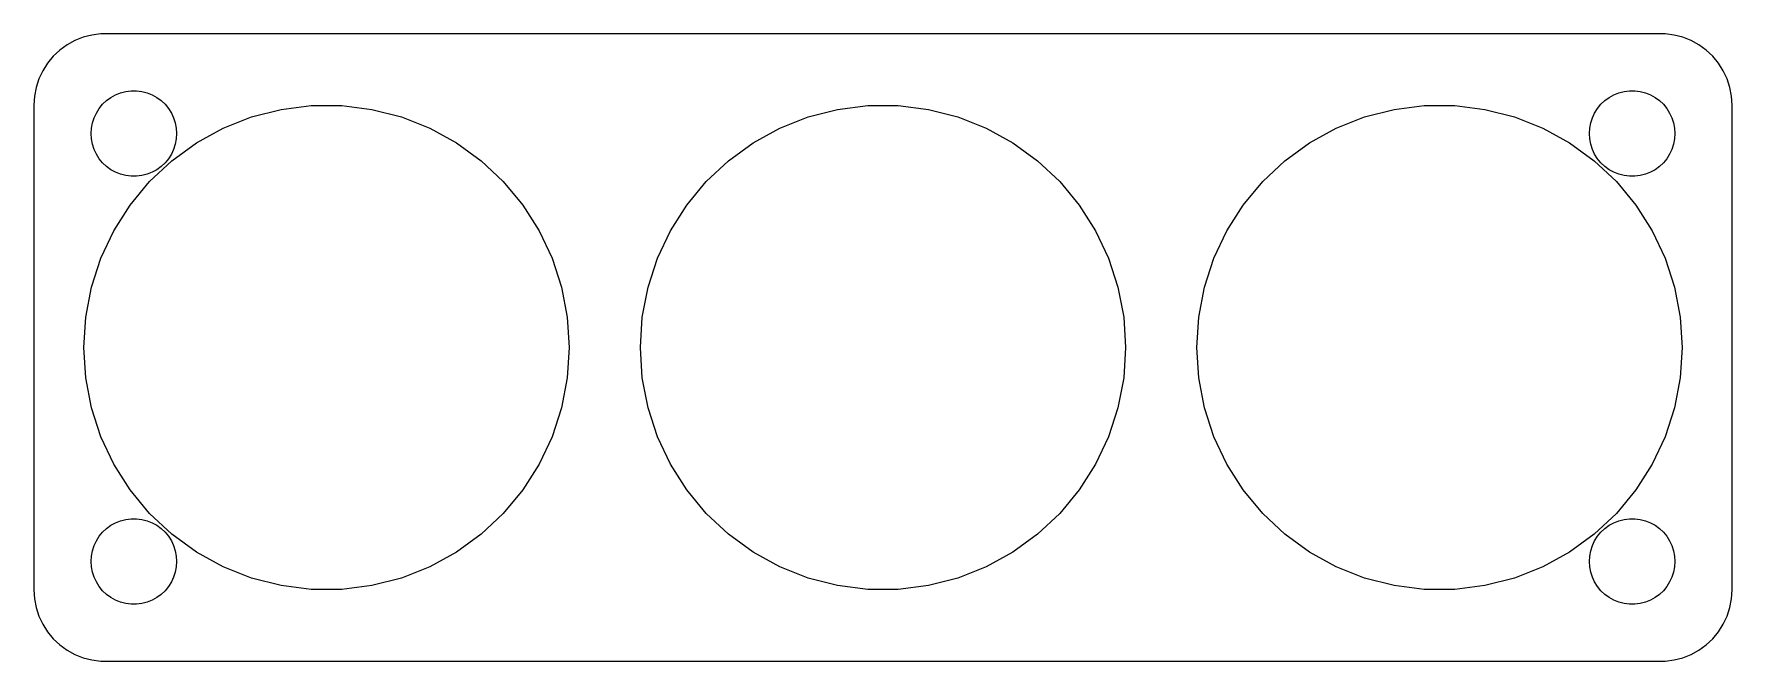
# Model space of a CAD drawing. Header units: metres. Extents: x -60 to 60, y -22 to 22.
import ezdxf

# ---------------------------------------------------------------- set-up
doc = ezdxf.new("R2010")
doc.units = ezdxf.units.M

msp = doc.modelspace()

# ---------------------------------------------------------------- linework, layer by layer
for p, q in [((-56.6289, 21.5241), (-57.1791, 21.2216)), ((-56.0451, 21.7553), (-56.6289, 21.5241)), ((-55.4369, 21.9114), (-56.0451, 21.7553)), ((-54.8139, 21.9901), (-55.4369, 21.9114)), ((54.8139, 21.9901), (-54.8139, 21.9901)), ((55.4369, 21.9114), (54.8139, 21.9901)), ((56.0451, 21.7553), (55.4369, 21.9114)), ((56.6289, 21.5241), (56.0451, 21.7553)), ((57.1791, 21.2216), (56.6289, 21.5241)), ((-58.1448, 20.4227), (-58.5451, 19.9389)), ((-57.6871, 20.8526), (-58.1448, 20.4227)), ((-57.1791, 21.2216), (-57.6871, 20.8526)), ((57.6871, 20.8526), (57.1791, 21.2216)), ((58.1448, 20.4227), (57.6871, 20.8526)), ((58.5451, 19.9389), (58.1448, 20.4227)), ((-58.8815, 19.4088), (-59.1489, 18.8406)), ((-58.5451, 19.9389), (-58.8815, 19.4088)), ((58.8815, 19.4088), (58.5451, 19.9389)), ((59.1489, 18.8406), (58.8815, 19.4088)), ((-59.3429, 18.2434), (-59.4606, 17.6267)), ((-59.1489, 18.8406), (-59.3429, 18.2434)), ((-53.7773, 17.7145), (-53.427, 17.8532)), ((-53.427, 17.8532), (-53.0621, 17.9469)), ((-53.0621, 17.9469), (-52.6884, 17.9941)), ((-52.6884, 17.9941), (-52.3116, 17.9941)), ((-52.3116, 17.9941), (-51.9379, 17.9469)), ((-51.9379, 17.9469), (-51.5729, 17.8532)), ((-51.5729, 17.8532), (-51.2227, 17.7145)), ((51.2227, 17.7145), (51.5729, 17.8532)), ((51.5729, 17.8532), (51.9379, 17.9469)), ((51.9379, 17.9469), (52.3116, 17.9941)), ((52.3116, 17.9941), (52.6884, 17.9941)), ((52.6884, 17.9941), (53.0621, 17.9469)), ((53.0621, 17.9469), (53.427, 17.8532)), ((53.427, 17.8532), (53.7773, 17.7145)), ((59.3429, 18.2434), (59.1489, 18.8406)), ((59.4606, 17.6267), (59.3429, 18.2434)), ((-59.4606, 17.6267), (-59.5, 17)), ((-59.5, 17), (-59.5, -17)), ((-55.1289, 16.4453), (-54.927, 16.7634)), ((-54.927, 16.7634), (-54.6869, 17.0536)), ((-54.6869, 17.0536), (-54.4123, 17.3115)), ((-54.4123, 17.3115), (-54.1075, 17.533)), ((-54.1075, 17.533), (-53.7773, 17.7145)), ((-51.2227, 17.7145), (-50.8925, 17.533)), ((-50.8925, 17.533), (-50.5877, 17.3115)), ((-50.5877, 17.3115), (-50.3131, 17.0536)), ((-50.3131, 17.0536), (-50.0729, 16.7634)), ((-50.0729, 16.7634), (-49.8711, 16.4453)), ((-44.2533, 16.168), (-42.1855, 16.6989)), ((-42.1855, 16.6989), (-40.0674, 16.9664)), ((-40.0674, 16.9664), (-37.9326, 16.9664)), ((-37.9326, 16.9664), (-35.8145, 16.6989)), ((-35.8145, 16.6989), (-33.7467, 16.168)), ((-5.25328, 16.168), (-3.18547, 16.6989)), ((-3.18547, 16.6989), (-1.06743, 16.9664)), ((-1.06743, 16.9664), (1.06743, 16.9664)), ((1.06743, 16.9664), (3.18547, 16.6989)), ((3.18547, 16.6989), (5.25328, 16.168)), ((33.7467, 16.168), (35.8145, 16.6989)), ((35.8145, 16.6989), (37.9326, 16.9664)), ((37.9326, 16.9664), (40.0674, 16.9664)), ((40.0674, 16.9664), (42.1855, 16.6989)), ((42.1855, 16.6989), (44.2533, 16.168)), ((49.8711, 16.4453), (50.0729, 16.7634)), ((50.0729, 16.7634), (50.3131, 17.0536)), ((50.3131, 17.0536), (50.5877, 17.3115)), ((50.5877, 17.3115), (50.8925, 17.533)), ((50.8925, 17.533), (51.2227, 17.7145)), ((53.7773, 17.7145), (54.1075, 17.533)), ((54.1075, 17.533), (54.4123, 17.3115)), ((54.4123, 17.3115), (54.6869, 17.0536)), ((54.6869, 17.0536), (54.927, 16.7634)), ((54.927, 16.7634), (55.1289, 16.4453)), ((59.5, 17), (59.4606, 17.6267)), ((59.5, -17), (59.5, 17)), ((-55.4763, 15.376), (-55.4057, 15.7461)), ((-55.4057, 15.7461), (-55.2893, 16.1044)), ((-55.2893, 16.1044), (-55.1289, 16.4453)), ((-49.8711, 16.4453), (-49.7107, 16.1044)), ((-49.7107, 16.1044), (-49.5942, 15.7461)), ((-49.5942, 15.7461), (-49.5237, 15.376)), ((-46.2382, 15.382), (-44.2533, 16.168)), ((-33.7467, 16.168), (-31.7617, 15.382)), ((-7.23824, 15.382), (-5.25328, 16.168)), ((5.25328, 16.168), (7.23824, 15.382)), ((31.7617, 15.382), (33.7467, 16.168)), ((44.2533, 16.168), (46.2382, 15.382)), ((49.5237, 15.376), (49.5942, 15.7461)), ((49.5942, 15.7461), (49.7107, 16.1044)), ((49.7107, 16.1044), (49.8711, 16.4453)), ((55.1289, 16.4453), (55.2893, 16.1044)), ((55.2893, 16.1044), (55.4057, 15.7461)), ((55.4057, 15.7461), (55.4763, 15.376)), ((-55.5, 15), (-55.4763, 15.376)), ((-55.4763, 14.624), (-55.5, 15)), ((-55.4057, 14.2539), (-55.4763, 14.624)), ((-49.8362, 13.0987), (-48.1091, 14.3536)), ((-49.5237, 14.624), (-49.5942, 14.2539)), ((-49.5237, 15.376), (-49.5, 15)), ((-49.5, 15), (-49.5237, 14.624)), ((-48.1091, 14.3536), (-46.2382, 15.382)), ((-31.7617, 15.382), (-29.8909, 14.3536)), ((-29.8909, 14.3536), (-28.1638, 13.0987)), ((-10.8362, 13.0987), (-9.10905, 14.3536)), ((-9.10905, 14.3536), (-7.23824, 15.382)), ((7.23824, 15.382), (9.10905, 14.3536)), ((9.10905, 14.3536), (10.8362, 13.0987)), ((28.1638, 13.0987), (29.8909, 14.3536)), ((29.8909, 14.3536), (31.7617, 15.382)), ((46.2382, 15.382), (48.1091, 14.3536)), ((48.1091, 14.3536), (49.8362, 13.0987)), ((49.5, 15), (49.5237, 15.376)), ((49.5237, 14.624), (49.5, 15)), ((49.5942, 14.2539), (49.5237, 14.624)), ((55.4763, 14.624), (55.4057, 14.2539)), ((55.4763, 15.376), (55.5, 15)), ((55.5, 15), (55.4763, 14.624)), ((-55.2893, 13.8956), (-55.4057, 14.2539)), ((-55.1289, 13.5547), (-55.2893, 13.8956)), ((-54.927, 13.2366), (-55.1289, 13.5547)), ((-54.6869, 12.9464), (-54.927, 13.2366)), ((-51.3925, 11.6373), (-49.8362, 13.0987)), ((-50.0729, 13.2366), (-50.3131, 12.9464)), ((-49.8711, 13.5547), (-50.0729, 13.2366)), ((-49.7107, 13.8956), (-49.8711, 13.5547)), ((-49.5942, 14.2539), (-49.7107, 13.8956)), ((-28.1638, 13.0987), (-26.6075, 11.6373)), ((-12.3925, 11.6373), (-10.8362, 13.0987)), ((10.8362, 13.0987), (12.3925, 11.6373)), ((26.6075, 11.6373), (28.1638, 13.0987)), ((49.7107, 13.8956), (49.5942, 14.2539)), ((49.8711, 13.5547), (49.7107, 13.8956)), ((49.8362, 13.0987), (51.3925, 11.6373)), ((50.0729, 13.2366), (49.8711, 13.5547)), ((50.3131, 12.9464), (50.0729, 13.2366)), ((54.927, 13.2366), (54.6869, 12.9464)), ((55.1289, 13.5547), (54.927, 13.2366)), ((55.2893, 13.8956), (55.1289, 13.5547)), ((55.4057, 14.2539), (55.2893, 13.8956)), ((-54.4123, 12.6884), (-54.6869, 12.9464)), ((-54.1075, 12.467), (-54.4123, 12.6884)), ((-53.7773, 12.2855), (-54.1075, 12.467)), ((-53.427, 12.1468), (-53.7773, 12.2855)), ((-53.0621, 12.0531), (-53.427, 12.1468)), ((-52.6884, 12.0059), (-53.0621, 12.0531)), ((-52.3116, 12.0059), (-52.6884, 12.0059)), ((-51.9379, 12.0531), (-52.3116, 12.0059)), ((-51.5729, 12.1468), (-51.9379, 12.0531)), ((-51.2227, 12.2855), (-51.5729, 12.1468)), ((-50.8925, 12.467), (-51.2227, 12.2855)), ((-50.5877, 12.6884), (-50.8925, 12.467)), ((-50.3131, 12.9464), (-50.5877, 12.6884)), ((50.5877, 12.6884), (50.3131, 12.9464)), ((50.8925, 12.467), (50.5877, 12.6884)), ((51.2227, 12.2855), (50.8925, 12.467)), ((51.5729, 12.1468), (51.2227, 12.2855)), ((51.9379, 12.0531), (51.5729, 12.1468)), ((52.3116, 12.0059), (51.9379, 12.0531)), ((52.6884, 12.0059), (52.3116, 12.0059)), ((53.0621, 12.0531), (52.6884, 12.0059)), ((53.427, 12.1468), (53.0621, 12.0531)), ((53.7773, 12.2855), (53.427, 12.1468)), ((54.1075, 12.467), (53.7773, 12.2855)), ((54.4123, 12.6884), (54.1075, 12.467)), ((54.6869, 12.9464), (54.4123, 12.6884)), ((-52.7533, 9.99234), (-51.3925, 11.6373)), ((-26.6075, 11.6373), (-25.2467, 9.99234)), ((-13.7533, 9.99234), (-12.3925, 11.6373)), ((12.3925, 11.6373), (13.7533, 9.99234)), ((25.2467, 9.99234), (26.6075, 11.6373)), ((51.3925, 11.6373), (52.7533, 9.99234)), ((-53.8972, 8.1898), (-52.7533, 9.99234)), ((-25.2467, 9.99234), (-24.1028, 8.1898)), ((-14.8972, 8.1898), (-13.7533, 9.99234)), ((13.7533, 9.99234), (14.8972, 8.1898)), ((24.1028, 8.1898), (25.2467, 9.99234)), ((52.7533, 9.99234), (53.8972, 8.1898)), ((-54.8062, 6.2581), (-53.8972, 8.1898)), ((-24.1028, 8.1898), (-23.1938, 6.2581)), ((-15.8062, 6.2581), (-14.8972, 8.1898)), ((14.8972, 8.1898), (15.8062, 6.2581)), ((23.1938, 6.2581), (24.1028, 8.1898)), ((53.8972, 8.1898), (54.8062, 6.2581)), ((-55.4659, 4.22772), (-54.8062, 6.2581)), ((-23.1938, 6.2581), (-22.5341, 4.22772)), ((-16.4659, 4.22772), (-15.8062, 6.2581)), ((15.8062, 6.2581), (16.4659, 4.22772)), ((22.5341, 4.22772), (23.1938, 6.2581)), ((54.8062, 6.2581), (55.4659, 4.22772)), ((-55.866, 2.13066), (-55.4659, 4.22772)), ((-22.5341, 4.22772), (-22.134, 2.13066)), ((-16.8659, 2.13066), (-16.4659, 4.22772)), ((16.4659, 4.22772), (16.8659, 2.13066)), ((22.134, 2.13066), (22.5341, 4.22772)), ((55.4659, 4.22772), (55.866, 2.13066)), ((-56, 0), (-55.866, 2.13066)), ((-22.134, 2.13066), (-22, 0)), ((-17, 0), (-16.8659, 2.13066)), ((16.8659, 2.13066), (17, 0)), ((22, 0), (22.134, 2.13066)), ((55.866, 2.13066), (56, 0)), ((-55.866, -2.13066), (-56, 0)), ((-22, 0), (-22.134, -2.13066)), ((-16.8659, -2.13066), (-17, 0)), ((17, 0), (16.8659, -2.13066)), ((22.134, -2.13066), (22, 0)), ((56, 0), (55.866, -2.13066)), ((-55.4659, -4.22772), (-55.866, -2.13066)), ((-22.134, -2.13066), (-22.5341, -4.22772)), ((-16.4659, -4.22772), (-16.8659, -2.13066)), ((16.8659, -2.13066), (16.4659, -4.22772)), ((22.5341, -4.22772), (22.134, -2.13066)), ((55.866, -2.13066), (55.4659, -4.22772)), ((-54.8062, -6.2581), (-55.4659, -4.22772)), ((-22.5341, -4.22772), (-23.1938, -6.2581)), ((-15.8062, -6.2581), (-16.4659, -4.22772)), ((16.4659, -4.22772), (15.8062, -6.2581)), ((23.1938, -6.2581), (22.5341, -4.22772)), ((55.4659, -4.22772), (54.8062, -6.2581)), ((-53.8972, -8.1898), (-54.8062, -6.2581)), ((-23.1938, -6.2581), (-24.1028, -8.1898)), ((-14.8972, -8.1898), (-15.8062, -6.2581)), ((15.8062, -6.2581), (14.8972, -8.1898)), ((24.1028, -8.1898), (23.1938, -6.2581)), ((54.8062, -6.2581), (53.8972, -8.1898)), ((-52.7533, -9.99234), (-53.8972, -8.1898)), ((-24.1028, -8.1898), (-25.2467, -9.99234)), ((-13.7533, -9.99234), (-14.8972, -8.1898)), ((14.8972, -8.1898), (13.7533, -9.99234)), ((25.2467, -9.99234), (24.1028, -8.1898)), ((53.8972, -8.1898), (52.7533, -9.99234)), ((-51.3925, -11.6373), (-52.7533, -9.99234)), ((-25.2467, -9.99234), (-26.6075, -11.6373)), ((-12.3925, -11.6373), (-13.7533, -9.99234)), ((13.7533, -9.99234), (12.3925, -11.6373)), ((26.6075, -11.6373), (25.2467, -9.99234)), ((52.7533, -9.99234), (51.3925, -11.6373)), ((-49.8362, -13.0987), (-51.3925, -11.6373)), ((-26.6075, -11.6373), (-28.1638, -13.0987)), ((-10.8362, -13.0987), (-12.3925, -11.6373)), ((12.3925, -11.6373), (10.8362, -13.0987)), ((28.1638, -13.0987), (26.6075, -11.6373)), ((51.3925, -11.6373), (49.8362, -13.0987)), ((-54.927, -13.2366), (-54.6869, -12.9464)), ((-54.6869, -12.9464), (-54.4123, -12.6884)), ((-54.4123, -12.6884), (-54.1075, -12.467)), ((-54.1075, -12.467), (-53.7773, -12.2855)), ((-53.7773, -12.2855), (-53.427, -12.1468)), ((-53.427, -12.1468), (-53.0621, -12.0531)), ((-53.0621, -12.0531), (-52.6884, -12.0059)), ((-52.6884, -12.0059), (-52.3116, -12.0059)), ((-52.3116, -12.0059), (-51.9379, -12.0531)), ((-51.9379, -12.0531), (-51.5729, -12.1468)), ((-51.5729, -12.1468), (-51.2227, -12.2855)), ((-51.2227, -12.2855), (-50.8925, -12.467)), ((-50.8925, -12.467), (-50.5877, -12.6884)), ((-50.5877, -12.6884), (-50.3131, -12.9464)), ((-50.3131, -12.9464), (-50.0729, -13.2366)), ((50.0729, -13.2366), (50.3131, -12.9464)), ((50.3131, -12.9464), (50.5877, -12.6884)), ((50.5877, -12.6884), (50.8925, -12.467)), ((50.8925, -12.467), (51.2227, -12.2855)), ((51.2227, -12.2855), (51.5729, -12.1468)), ((51.5729, -12.1468), (51.9379, -12.0531)), ((51.9379, -12.0531), (52.3116, -12.0059)), ((52.3116, -12.0059), (52.6884, -12.0059)), ((52.6884, -12.0059), (53.0621, -12.0531)), ((53.0621, -12.0531), (53.427, -12.1468)), ((53.427, -12.1468), (53.7773, -12.2855)), ((53.7773, -12.2855), (54.1075, -12.467)), ((54.1075, -12.467), (54.4123, -12.6884)), ((54.4123, -12.6884), (54.6869, -12.9464)), ((54.6869, -12.9464), (54.927, -13.2366)), ((-55.4763, -14.624), (-55.4057, -14.2539)), ((-55.4057, -14.2539), (-55.2893, -13.8956)), ((-55.2893, -13.8956), (-55.1289, -13.5547)), ((-55.1289, -13.5547), (-54.927, -13.2366)), ((-50.0729, -13.2366), (-49.8711, -13.5547)), ((-49.8711, -13.5547), (-49.7107, -13.8956)), ((-48.1091, -14.3536), (-49.8362, -13.0987)), ((-49.7107, -13.8956), (-49.5942, -14.2539)), ((-49.5942, -14.2539), (-49.5237, -14.624)), ((-28.1638, -13.0987), (-29.8909, -14.3536)), ((-9.10905, -14.3536), (-10.8362, -13.0987)), ((10.8362, -13.0987), (9.10905, -14.3536)), ((29.8909, -14.3536), (28.1638, -13.0987)), ((49.8362, -13.0987), (48.1091, -14.3536)), ((49.5237, -14.624), (49.5942, -14.2539)), ((49.5942, -14.2539), (49.7107, -13.8956)), ((49.7107, -13.8956), (49.8711, -13.5547)), ((49.8711, -13.5547), (50.0729, -13.2366)), ((54.927, -13.2366), (55.1289, -13.5547)), ((55.1289, -13.5547), (55.2893, -13.8956)), ((55.2893, -13.8956), (55.4057, -14.2539)), ((55.4057, -14.2539), (55.4763, -14.624)), ((-55.5, -15), (-55.4763, -14.624)), ((-55.4763, -15.376), (-55.5, -15)), ((-55.4057, -15.7461), (-55.4763, -15.376)), ((-49.5237, -15.376), (-49.5942, -15.7461)), ((-49.5237, -14.624), (-49.5, -15)), ((-49.5, -15), (-49.5237, -15.376)), ((-46.2382, -15.382), (-48.1091, -14.3536)), ((-44.2533, -16.168), (-46.2382, -15.382)), ((-31.7617, -15.382), (-33.7467, -16.168)), ((-29.8909, -14.3536), (-31.7617, -15.382)), ((-7.23824, -15.382), (-9.10905, -14.3536)), ((-5.25328, -16.168), (-7.23824, -15.382)), ((7.23824, -15.382), (5.25328, -16.168)), ((9.10905, -14.3536), (7.23824, -15.382)), ((31.7617, -15.382), (29.8909, -14.3536)), ((33.7467, -16.168), (31.7617, -15.382)), ((46.2382, -15.382), (44.2533, -16.168)), ((48.1091, -14.3536), (46.2382, -15.382)), ((49.5, -15), (49.5237, -14.624)), ((49.5237, -15.376), (49.5, -15)), ((49.5942, -15.7461), (49.5237, -15.376)), ((55.4763, -15.376), (55.4057, -15.7461)), ((55.4763, -14.624), (55.5, -15)), ((55.5, -15), (55.4763, -15.376)), ((-55.2893, -16.1044), (-55.4057, -15.7461)), ((-55.1289, -16.4453), (-55.2893, -16.1044)), ((-54.927, -16.7634), (-55.1289, -16.4453)), ((-49.8711, -16.4453), (-50.0729, -16.7634)), ((-49.7107, -16.1044), (-49.8711, -16.4453)), ((-49.5942, -15.7461), (-49.7107, -16.1044)), ((-42.1855, -16.6989), (-44.2533, -16.168)), ((-33.7467, -16.168), (-35.8145, -16.6989)), ((-3.18547, -16.6989), (-5.25328, -16.168)), ((5.25328, -16.168), (3.18547, -16.6989)), ((35.8145, -16.6989), (33.7467, -16.168)), ((44.2533, -16.168), (42.1855, -16.6989)), ((49.7107, -16.1044), (49.5942, -15.7461)), ((49.8711, -16.4453), (49.7107, -16.1044)), ((50.0729, -16.7634), (49.8711, -16.4453)), ((55.1289, -16.4453), (54.927, -16.7634)), ((55.2893, -16.1044), (55.1289, -16.4453)), ((55.4057, -15.7461), (55.2893, -16.1044)), ((-59.5, -17), (-59.4606, -17.6267)), ((-59.4606, -17.6267), (-59.3429, -18.2434)), ((-54.6869, -17.0536), (-54.927, -16.7634)), ((-54.4123, -17.3115), (-54.6869, -17.0536)), ((-54.1075, -17.533), (-54.4123, -17.3115)), ((-53.7773, -17.7145), (-54.1075, -17.533)), ((-53.427, -17.8532), (-53.7773, -17.7145)), ((-51.2227, -17.7145), (-51.5729, -17.8532)), ((-50.8925, -17.533), (-51.2227, -17.7145)), ((-50.5877, -17.3115), (-50.8925, -17.533)), ((-50.3131, -17.0536), (-50.5877, -17.3115)), ((-50.0729, -16.7634), (-50.3131, -17.0536)), ((-40.0674, -16.9664), (-42.1855, -16.6989)), ((-37.9326, -16.9664), (-40.0674, -16.9664)), ((-35.8145, -16.6989), (-37.9326, -16.9664)), ((-1.06743, -16.9664), (-3.18547, -16.6989)), ((1.06743, -16.9664), (-1.06743, -16.9664)), ((3.18547, -16.6989), (1.06743, -16.9664)), ((37.9326, -16.9664), (35.8145, -16.6989)), ((40.0674, -16.9664), (37.9326, -16.9664)), ((42.1855, -16.6989), (40.0674, -16.9664)), ((50.3131, -17.0536), (50.0729, -16.7634)), ((50.5877, -17.3115), (50.3131, -17.0536)), ((50.8925, -17.533), (50.5877, -17.3115)), ((51.2227, -17.7145), (50.8925, -17.533)), ((51.5729, -17.8532), (51.2227, -17.7145)), ((53.7773, -17.7145), (53.427, -17.8532)), ((54.1075, -17.533), (53.7773, -17.7145)), ((54.4123, -17.3115), (54.1075, -17.533)), ((54.6869, -17.0536), (54.4123, -17.3115)), ((54.927, -16.7634), (54.6869, -17.0536)), ((59.3429, -18.2434), (59.4606, -17.6267)), ((59.4606, -17.6267), (59.5, -17)), ((-59.3429, -18.2434), (-59.1489, -18.8406)), ((-59.1489, -18.8406), (-58.8815, -19.4088)), ((-53.0621, -17.9469), (-53.427, -17.8532)), ((-52.6884, -17.9941), (-53.0621, -17.9469)), ((-52.3116, -17.9941), (-52.6884, -17.9941)), ((-51.9379, -17.9469), (-52.3116, -17.9941)), ((-51.5729, -17.8532), (-51.9379, -17.9469)), ((51.9379, -17.9469), (51.5729, -17.8532)), ((52.3116, -17.9941), (51.9379, -17.9469)), ((52.6884, -17.9941), (52.3116, -17.9941)), ((53.0621, -17.9469), (52.6884, -17.9941)), ((53.427, -17.8532), (53.0621, -17.9469)), ((58.8815, -19.4088), (59.1489, -18.8406)), ((59.1489, -18.8406), (59.3429, -18.2434)), ((-58.8815, -19.4088), (-58.5451, -19.9389)), ((-58.5451, -19.9389), (-58.1448, -20.4227)), ((58.1448, -20.4227), (58.5451, -19.9389)), ((58.5451, -19.9389), (58.8815, -19.4088)), ((-58.1448, -20.4227), (-57.6871, -20.8526)), ((-57.6871, -20.8526), (-57.1791, -21.2216)), ((-57.1791, -21.2216), (-56.6289, -21.5241)), ((56.6289, -21.5241), (57.1791, -21.2216)), ((57.1791, -21.2216), (57.6871, -20.8526)), ((57.6871, -20.8526), (58.1448, -20.4227)), ((-56.6289, -21.5241), (-56.0451, -21.7553)), ((-56.0451, -21.7553), (-55.4369, -21.9114)), ((-55.4369, -21.9114), (-54.8139, -21.9901)), ((-54.8139, -21.9901), (54.8139, -21.9901)), ((54.8139, -21.9901), (55.4369, -21.9114)), ((55.4369, -21.9114), (56.0451, -21.7553)), ((56.0451, -21.7553), (56.6289, -21.5241))]:
    msp.add_line(p, q)

doc.saveas('drawing.dxf')
